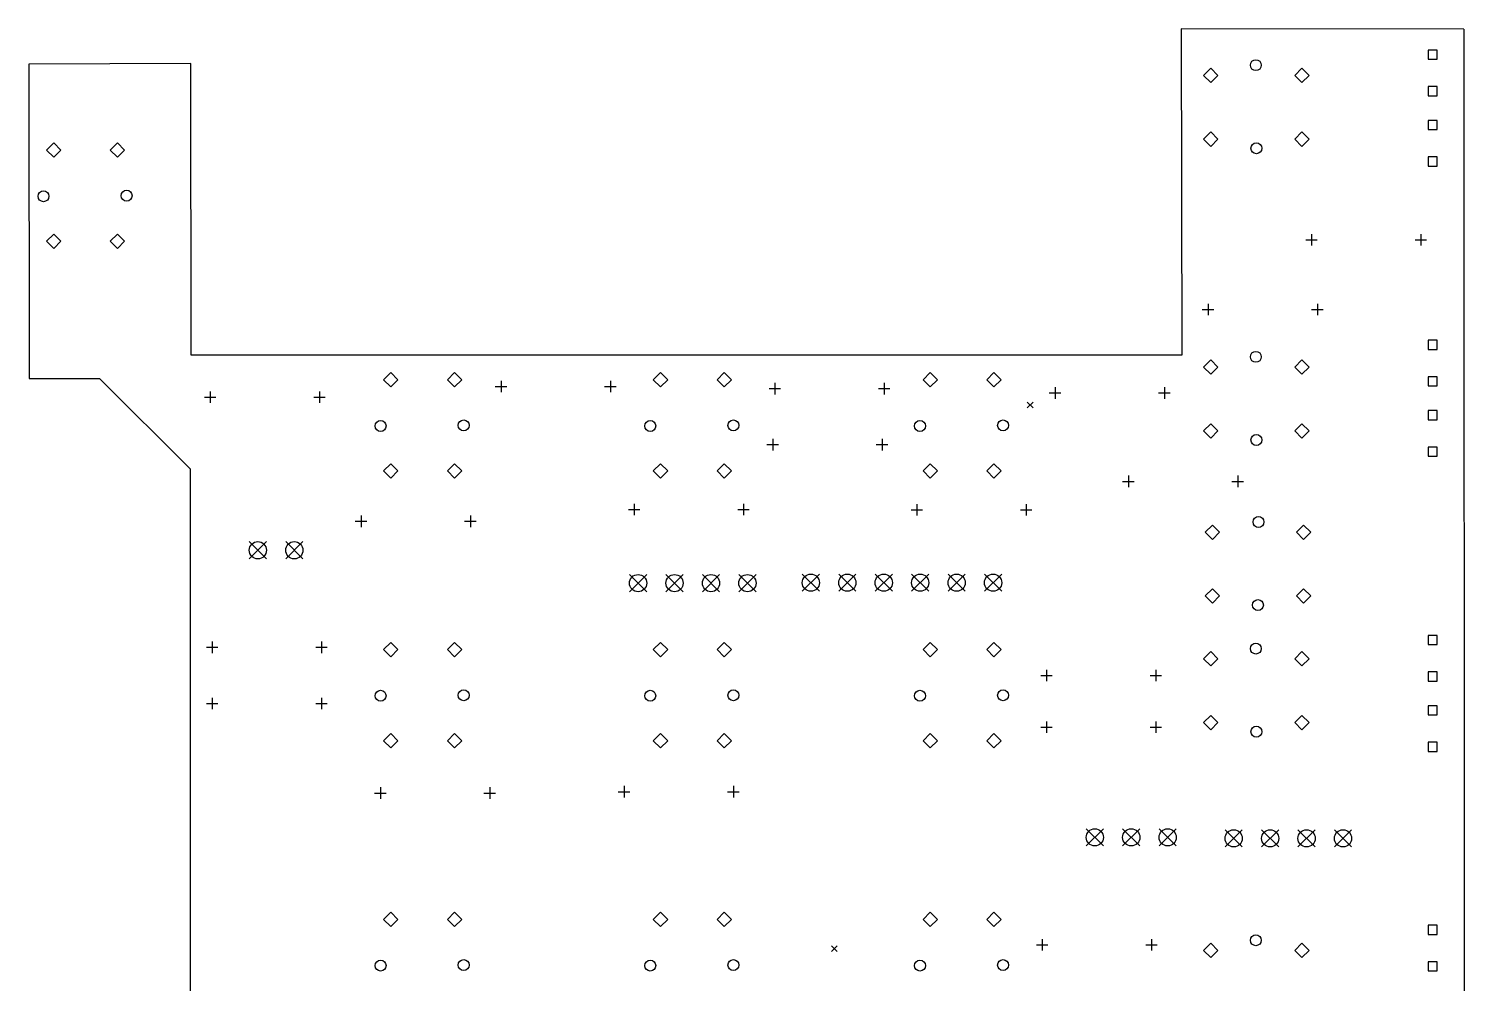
# Model space of a CAD drawing. Extents: x 67 to 169, y -180 to -48.
# Drawn here: x 68.7 to 168.7, y -114.6 to -48.1 of the extents above; entities that cross this region are included whole.
import ezdxf

# ---------------------------------------------------------------- set-up
doc = ezdxf.new("R2010")
doc.units = 0
doc.layers.add('BLACK', color=7, linetype='CONTINUOUS')

msp = doc.modelspace()

# ---------------------------------------------------------------- linework, layer by layer
at = {"layer": 'BLACK', "linetype": 'CONTINUOUS'}
for p, q in [((148.97, -48.06), (149.01, -70.81)), ((168.67, -48.1), (148.97, -48.06)), ((168.67, -48.1), (168.7, -148.2)), ((166.818, -49.5518), (166.182, -49.5518)), ((166.182, -49.5518), (166.182, -50.1882)), ((166.818, -50.1882), (166.818, -49.5518)), ((79.94, -50.49), (68.65, -50.53)), ((68.65, -50.53), (68.68, -72.43)), ((79.98, -70.8), (79.94, -50.49)), ((151.035, -50.808), (150.535, -51.308)), ((151.535, -51.308), (151.035, -50.808)), ((157.385, -50.808), (156.885, -51.308)), ((157.885, -51.308), (157.385, -50.808)), ((166.182, -50.1882), (166.818, -50.1882)), ((150.535, -51.308), (151.035, -51.808)), ((151.035, -51.808), (151.535, -51.308)), ((156.885, -51.308), (157.385, -51.808)), ((157.385, -51.808), (157.885, -51.308)), ((166.818, -52.0918), (166.182, -52.0918)), ((166.182, -52.0918), (166.182, -52.7282)), ((166.182, -52.7282), (166.818, -52.7282)), ((166.818, -52.7282), (166.818, -52.0918)), ((166.818, -54.4518), (166.182, -54.4518)), ((166.182, -54.4518), (166.182, -55.0882)), ((166.818, -55.0882), (166.818, -54.4518)), ((70.39, -56.015), (69.89, -56.515)), ((70.89, -56.515), (70.39, -56.015)), ((74.835, -56.015), (74.335, -56.515)), ((75.335, -56.515), (74.835, -56.015)), ((151.035, -55.253), (150.535, -55.753)), ((150.535, -55.753), (151.035, -56.253)), ((151.535, -55.753), (151.035, -55.253)), ((151.035, -56.253), (151.535, -55.753)), ((157.385, -55.253), (156.885, -55.753)), ((156.885, -55.753), (157.385, -56.253)), ((157.885, -55.753), (157.385, -55.253)), ((157.385, -56.253), (157.885, -55.753)), ((166.182, -55.0882), (166.818, -55.0882)), ((69.89, -56.515), (70.39, -57.015)), ((70.39, -57.015), (70.89, -56.515)), ((74.335, -56.515), (74.835, -57.015)), ((74.835, -57.015), (75.335, -56.515)), ((166.818, -56.9918), (166.182, -56.9918)), ((166.182, -56.9918), (166.182, -57.6282)), ((166.818, -57.6282), (166.818, -56.9918)), ((166.182, -57.6282), (166.818, -57.6282)), ((70.39, -62.365), (69.89, -62.865)), ((69.89, -62.865), (70.39, -63.365)), ((70.89, -62.865), (70.39, -62.365)), ((70.39, -63.365), (70.89, -62.865)), ((74.835, -62.365), (74.335, -62.865)), ((74.335, -62.865), (74.835, -63.365)), ((75.335, -62.865), (74.835, -62.365)), ((74.835, -63.365), (75.335, -62.865)), ((157.65, -62.76), (158.45, -62.76)), ((158.05, -62.36), (158.05, -63.16)), ((165.27, -62.76), (166.07, -62.76)), ((165.67, -62.36), (165.67, -63.16)), ((150.44, -67.62), (151.24, -67.62)), ((150.84, -67.22), (150.84, -68.02)), ((158.06, -67.62), (158.86, -67.62)), ((158.46, -67.22), (158.46, -68.02)), ((166.808, -69.7618), (166.172, -69.7618)), ((166.172, -69.7618), (166.172, -70.3982)), ((166.808, -70.3982), (166.808, -69.7618)), ((149.01, -70.81), (79.98, -70.8)), ((166.172, -70.3982), (166.808, -70.3982)), ((93.885, -72.017), (93.385, -72.517)), ((94.385, -72.517), (93.885, -72.017)), ((98.33, -72.017), (97.83, -72.517)), ((98.83, -72.517), (98.33, -72.017)), ((112.681, -72.017), (112.181, -72.517)), ((113.181, -72.517), (112.681, -72.017)), ((117.126, -72.017), (116.626, -72.517)), ((117.626, -72.517), (117.126, -72.017)), ((131.477, -72.017), (130.977, -72.517)), ((131.977, -72.517), (131.477, -72.017)), ((135.922, -72.017), (135.422, -72.517)), ((136.422, -72.517), (135.922, -72.017)), ((151.035, -71.128), (150.535, -71.628)), ((150.535, -71.628), (151.035, -72.128)), ((151.535, -71.628), (151.035, -71.128)), ((151.035, -72.128), (151.535, -71.628)), ((157.385, -71.128), (156.885, -71.628)), ((156.885, -71.628), (157.385, -72.128)), ((157.885, -71.628), (157.385, -71.128)), ((157.385, -72.128), (157.885, -71.628)), ((68.68, -72.43), (73.59, -72.43)), ((73.59, -72.43), (79.93, -78.73)), ((93.385, -72.517), (93.885, -73.017)), ((93.885, -73.017), (94.385, -72.517)), ((97.83, -72.517), (98.33, -73.017)), ((98.33, -73.017), (98.83, -72.517)), ((101.17, -72.98), (101.97, -72.98)), ((101.57, -72.58), (101.57, -73.38)), ((108.79, -72.98), (109.59, -72.98)), ((109.19, -72.58), (109.19, -73.38)), ((112.181, -72.517), (112.681, -73.017)), ((112.681, -73.017), (113.181, -72.517)), ((116.626, -72.517), (117.126, -73.017)), ((117.126, -73.017), (117.626, -72.517)), ((120.65, -72.73), (120.65, -73.53)), ((128.27, -72.73), (128.27, -73.53)), ((130.977, -72.517), (131.477, -73.017)), ((131.477, -73.017), (131.977, -72.517)), ((135.422, -72.517), (135.922, -73.017)), ((135.922, -73.017), (136.422, -72.517)), ((140.18, -73.03), (140.18, -73.83)), ((147.8, -73.03), (147.8, -73.83)), ((166.808, -72.3018), (166.172, -72.3018)), ((166.172, -72.3018), (166.172, -72.9382)), ((166.172, -72.9382), (166.808, -72.9382)), ((166.808, -72.9382), (166.808, -72.3018)), ((80.89, -73.73), (81.69, -73.73)), ((81.29, -73.33), (81.29, -74.13)), ((88.51, -73.73), (89.31, -73.73)), ((88.91, -73.33), (88.91, -74.13)), ((120.25, -73.13), (121.05, -73.13)), ((127.87, -73.13), (128.67, -73.13)), ((139.78, -73.43), (140.58, -73.43)), ((147.4, -73.43), (148.2, -73.43)), ((138.244, -74.0758), (138.644, -74.4758)), ((138.644, -74.0758), (138.244, -74.4758)), ((166.818, -74.6618), (166.182, -74.6618)), ((166.182, -74.6618), (166.182, -75.2982)), ((166.818, -75.2982), (166.818, -74.6618)), ((151.035, -75.573), (150.535, -76.073)), ((151.535, -76.073), (151.035, -75.573)), ((157.385, -75.573), (156.885, -76.073)), ((157.885, -76.073), (157.385, -75.573)), ((166.182, -75.2982), (166.818, -75.2982)), ((120.1, -77.03), (120.9, -77.03)), ((120.5, -76.63), (120.5, -77.43)), ((127.72, -77.03), (128.52, -77.03)), ((128.12, -76.63), (128.12, -77.43)), ((150.535, -76.073), (151.035, -76.573)), ((151.035, -76.573), (151.535, -76.073)), ((156.885, -76.073), (157.385, -76.573)), ((157.385, -76.573), (157.885, -76.073)), ((166.818, -77.2018), (166.182, -77.2018)), ((166.182, -77.2018), (166.182, -77.8382)), ((166.182, -77.8382), (166.818, -77.8382)), ((166.818, -77.8382), (166.818, -77.2018)), ((79.93, -148.13), (79.93, -78.73)), ((93.885, -78.367), (93.385, -78.867)), ((93.385, -78.867), (93.885, -79.367)), ((94.385, -78.867), (93.885, -78.367)), ((93.885, -79.367), (94.385, -78.867)), ((98.33, -78.367), (97.83, -78.867)), ((97.83, -78.867), (98.33, -79.367)), ((98.83, -78.867), (98.33, -78.367)), ((98.33, -79.367), (98.83, -78.867)), ((112.681, -78.367), (112.181, -78.867)), ((112.181, -78.867), (112.681, -79.367)), ((113.181, -78.867), (112.681, -78.367)), ((112.681, -79.367), (113.181, -78.867)), ((117.126, -78.367), (116.626, -78.867)), ((116.626, -78.867), (117.126, -79.367)), ((117.626, -78.867), (117.126, -78.367)), ((117.126, -79.367), (117.626, -78.867)), ((131.477, -78.367), (130.977, -78.867)), ((130.977, -78.867), (131.477, -79.367)), ((131.977, -78.867), (131.477, -78.367)), ((131.477, -79.367), (131.977, -78.867)), ((135.922, -78.367), (135.422, -78.867)), ((135.422, -78.867), (135.922, -79.367)), ((136.422, -78.867), (135.922, -78.367)), ((135.922, -79.367), (136.422, -78.867)), ((144.89, -79.59), (145.69, -79.59)), ((145.29, -79.19), (145.29, -79.99)), ((152.51, -79.59), (153.31, -79.59)), ((152.91, -79.19), (152.91, -79.99)), ((91.81, -81.97), (91.81, -82.77)), ((99.43, -81.97), (99.43, -82.77)), ((110.45, -81.55), (111.25, -81.55)), ((110.85, -81.15), (110.85, -81.95)), ((118.07, -81.55), (118.87, -81.55)), ((118.47, -81.15), (118.47, -81.95)), ((130.14, -81.58), (130.94, -81.58)), ((130.54, -81.18), (130.54, -81.98)), ((137.76, -81.58), (138.56, -81.58)), ((138.16, -81.18), (138.16, -81.98)), ((91.41, -82.37), (92.21, -82.37)), ((99.03, -82.37), (99.83, -82.37)), ((151.145, -82.631), (150.645, -83.131)), ((151.645, -83.131), (151.145, -82.631)), ((157.495, -82.631), (156.995, -83.131)), ((157.995, -83.131), (157.495, -82.631)), ((84.02, -83.79), (85.22, -84.99)), ((85.22, -83.79), (84.02, -84.99)), ((86.56, -83.79), (87.76, -84.99)), ((87.76, -83.79), (86.56, -84.99)), ((150.645, -83.131), (151.145, -83.631)), ((151.145, -83.631), (151.645, -83.131)), ((156.995, -83.131), (157.495, -83.631)), ((157.495, -83.631), (157.995, -83.131)), ((110.52, -86.08), (111.72, -87.28)), ((111.72, -86.08), (110.52, -87.28)), ((113.06, -86.08), (114.26, -87.28)), ((114.26, -86.08), (113.06, -87.28)), ((115.6, -86.08), (116.8, -87.28)), ((116.8, -86.08), (115.6, -87.28)), ((118.14, -86.08), (119.34, -87.28)), ((119.34, -86.08), (118.14, -87.28)), ((122.56, -86.05), (123.76, -87.25)), ((123.76, -86.05), (122.56, -87.25)), ((125.1, -86.05), (126.3, -87.25)), ((126.3, -86.05), (125.1, -87.25)), ((127.64, -86.05), (128.84, -87.25)), ((128.84, -86.05), (127.64, -87.25)), ((130.18, -86.05), (131.38, -87.25)), ((131.38, -86.05), (130.18, -87.25)), ((132.72, -86.05), (133.92, -87.25)), ((133.92, -86.05), (132.72, -87.25)), ((135.26, -86.05), (136.46, -87.25)), ((136.46, -86.05), (135.26, -87.25)), ((151.145, -87.076), (150.645, -87.576)), ((150.645, -87.576), (151.145, -88.076)), ((151.645, -87.576), (151.145, -87.076)), ((151.145, -88.076), (151.645, -87.576)), ((157.495, -87.076), (156.995, -87.576)), ((156.995, -87.576), (157.495, -88.076)), ((157.995, -87.576), (157.495, -87.076)), ((157.495, -88.076), (157.995, -87.576)), ((81.44, -90.75), (81.44, -91.55)), ((89.06, -90.75), (89.06, -91.55)), ((93.885, -90.813), (93.385, -91.313)), ((94.385, -91.313), (93.885, -90.813)), ((98.33, -90.813), (97.83, -91.313)), ((98.83, -91.313), (98.33, -90.813)), ((112.681, -90.813), (112.181, -91.313)), ((113.181, -91.313), (112.681, -90.813)), ((117.126, -90.813), (116.626, -91.313)), ((117.626, -91.313), (117.126, -90.813)), ((131.477, -90.813), (130.977, -91.313)), ((131.977, -91.313), (131.477, -90.813)), ((135.922, -90.813), (135.422, -91.313)), ((136.422, -91.313), (135.922, -90.813)), ((166.818, -90.3218), (166.182, -90.3218)), ((166.182, -90.3218), (166.182, -90.9582)), ((166.182, -90.9582), (166.818, -90.9582)), ((166.818, -90.9582), (166.818, -90.3218)), ((81.04, -91.15), (81.84, -91.15)), ((88.66, -91.15), (89.46, -91.15)), ((93.385, -91.313), (93.885, -91.813)), ((93.885, -91.813), (94.385, -91.313)), ((97.83, -91.313), (98.33, -91.813)), ((98.33, -91.813), (98.83, -91.313)), ((112.181, -91.313), (112.681, -91.813)), ((112.681, -91.813), (113.181, -91.313)), ((116.626, -91.313), (117.126, -91.813)), ((117.126, -91.813), (117.626, -91.313)), ((130.977, -91.313), (131.477, -91.813)), ((131.477, -91.813), (131.977, -91.313)), ((135.422, -91.313), (135.922, -91.813)), ((135.922, -91.813), (136.422, -91.313)), ((151.035, -91.448), (150.535, -91.948)), ((150.535, -91.948), (151.035, -92.448)), ((151.535, -91.948), (151.035, -91.448)), ((151.035, -92.448), (151.535, -91.948)), ((157.385, -91.448), (156.885, -91.948)), ((156.885, -91.948), (157.385, -92.448)), ((157.885, -91.948), (157.385, -91.448)), ((157.385, -92.448), (157.885, -91.948)), ((139.58, -92.71), (139.58, -93.51)), ((147.2, -92.71), (147.2, -93.51)), ((166.818, -92.8618), (166.182, -92.8618)), ((166.182, -92.8618), (166.182, -93.4982)), ((166.818, -93.4982), (166.818, -92.8618)), ((139.18, -93.11), (139.98, -93.11)), ((146.8, -93.11), (147.6, -93.11)), ((166.182, -93.4982), (166.818, -93.4982)), ((81.44, -94.66), (81.44, -95.46)), ((89.06, -94.66), (89.06, -95.46)), ((81.04, -95.06), (81.84, -95.06)), ((88.66, -95.06), (89.46, -95.06)), ((151.035, -95.893), (150.535, -96.393)), ((151.535, -96.393), (151.035, -95.893)), ((157.385, -95.893), (156.885, -96.393)), ((157.885, -96.393), (157.385, -95.893)), ((166.818, -95.2218), (166.182, -95.2218)), ((166.182, -95.2218), (166.182, -95.8582)), ((166.182, -95.8582), (166.818, -95.8582)), ((166.818, -95.8582), (166.818, -95.2218)), ((139.18, -96.71), (139.98, -96.71)), ((139.58, -96.31), (139.58, -97.11)), ((146.8, -96.71), (147.6, -96.71)), ((147.2, -96.31), (147.2, -97.11)), ((150.535, -96.393), (151.035, -96.893)), ((151.035, -96.893), (151.535, -96.393)), ((156.885, -96.393), (157.385, -96.893)), ((157.385, -96.893), (157.885, -96.393)), ((93.885, -97.163), (93.385, -97.663)), ((93.385, -97.663), (93.885, -98.163)), ((94.385, -97.663), (93.885, -97.163)), ((93.885, -98.163), (94.385, -97.663)), ((98.33, -97.163), (97.83, -97.663)), ((97.83, -97.663), (98.33, -98.163)), ((98.83, -97.663), (98.33, -97.163)), ((98.33, -98.163), (98.83, -97.663)), ((112.681, -97.163), (112.181, -97.663)), ((112.181, -97.663), (112.681, -98.163)), ((113.181, -97.663), (112.681, -97.163)), ((112.681, -98.163), (113.181, -97.663)), ((117.126, -97.163), (116.626, -97.663)), ((116.626, -97.663), (117.126, -98.163)), ((117.626, -97.663), (117.126, -97.163)), ((117.126, -98.163), (117.626, -97.663)), ((131.477, -97.163), (130.977, -97.663)), ((130.977, -97.663), (131.477, -98.163)), ((131.977, -97.663), (131.477, -97.163)), ((131.477, -98.163), (131.977, -97.663)), ((135.922, -97.163), (135.422, -97.663)), ((135.422, -97.663), (135.922, -98.163)), ((136.422, -97.663), (135.922, -97.163)), ((135.922, -98.163), (136.422, -97.663)), ((166.818, -97.7618), (166.182, -97.7618)), ((166.182, -97.7618), (166.182, -98.3982)), ((166.818, -98.3982), (166.818, -97.7618)), ((166.182, -98.3982), (166.818, -98.3982)), ((93.16, -100.9), (93.16, -101.7)), ((100.78, -100.9), (100.78, -101.7)), ((110.14, -100.81), (110.14, -101.61)), ((117.76, -100.81), (117.76, -101.61)), ((92.76, -101.3), (93.56, -101.3)), ((100.38, -101.3), (101.18, -101.3)), ((109.74, -101.21), (110.54, -101.21)), ((117.36, -101.21), (118.16, -101.21)), ((142.35, -103.79), (143.55, -104.99)), ((143.55, -103.79), (142.35, -104.99)), ((144.89, -103.79), (146.09, -104.99)), ((146.09, -103.79), (144.89, -104.99)), ((147.43, -103.79), (148.63, -104.99)), ((148.63, -103.79), (147.43, -104.99)), ((152.03, -103.86), (153.23, -105.06)), ((153.23, -103.86), (152.03, -105.06)), ((154.57, -103.86), (155.77, -105.06)), ((155.77, -103.86), (154.57, -105.06)), ((157.11, -103.86), (158.31, -105.06)), ((158.31, -103.86), (157.11, -105.06)), ((159.65, -103.86), (160.85, -105.06)), ((160.85, -103.86), (159.65, -105.06)), ((93.885, -109.609), (93.385, -110.109)), ((94.385, -110.109), (93.885, -109.609)), ((98.33, -109.609), (97.83, -110.109)), ((98.83, -110.109), (98.33, -109.609)), ((112.681, -109.609), (112.181, -110.109)), ((113.181, -110.109), (112.681, -109.609)), ((117.126, -109.609), (116.626, -110.109)), ((117.626, -110.109), (117.126, -109.609)), ((131.477, -109.609), (130.977, -110.109)), ((131.977, -110.109), (131.477, -109.609)), ((135.922, -109.609), (135.422, -110.109)), ((136.422, -110.109), (135.922, -109.609)), ((93.385, -110.109), (93.885, -110.609)), ((93.885, -110.609), (94.385, -110.109)), ((97.83, -110.109), (98.33, -110.609)), ((98.33, -110.609), (98.83, -110.109)), ((112.181, -110.109), (112.681, -110.609)), ((112.681, -110.609), (113.181, -110.109)), ((116.626, -110.109), (117.126, -110.609)), ((117.126, -110.609), (117.626, -110.109)), ((130.977, -110.109), (131.477, -110.609)), ((131.477, -110.609), (131.977, -110.109)), ((135.422, -110.109), (135.922, -110.609)), ((135.922, -110.609), (136.422, -110.109)), ((166.818, -110.512), (166.182, -110.512)), ((166.182, -110.512), (166.182, -111.148)), ((166.818, -111.148), (166.818, -110.512)), ((124.59, -111.948), (124.99, -112.348)), ((124.99, -111.948), (124.59, -112.348)), ((138.88, -111.88), (139.68, -111.88)), ((139.28, -111.48), (139.28, -112.28)), ((146.5, -111.88), (147.3, -111.88)), ((146.9, -111.48), (146.9, -112.28)), ((151.035, -111.768), (150.535, -112.268)), ((151.535, -112.268), (151.035, -111.768)), ((157.385, -111.768), (156.885, -112.268)), ((157.885, -112.268), (157.385, -111.768)), ((166.182, -111.148), (166.818, -111.148)), ((150.535, -112.268), (151.035, -112.768)), ((151.035, -112.768), (151.535, -112.268)), ((156.885, -112.268), (157.385, -112.768)), ((157.385, -112.768), (157.885, -112.268)), ((166.818, -113.052), (166.182, -113.052)), ((166.182, -113.052), (166.182, -113.688)), ((166.818, -113.688), (166.818, -113.052)), ((166.182, -113.688), (166.818, -113.688))]:
    msp.add_line(p, q, dxfattribs=at)
at = {"layer": 'BLACK'}
for centre, radius in [((154.17, -50.597), 0.381), ((154.21, -56.388), 0.381), ((69.679, -59.73), 0.381), ((75.47, -59.69), 0.381), ((154.17, -70.917), 0.381), ((93.174, -75.732), 0.381), ((98.965, -75.692), 0.381), ((111.97, -75.732), 0.381), ((117.761, -75.692), 0.381), ((130.766, -75.732), 0.381), ((136.557, -75.692), 0.381), ((154.21, -76.708), 0.381), ((154.36, -82.42), 0.381), ((84.62, -84.39), 0.6), ((87.16, -84.39), 0.6), ((111.12, -86.68), 0.6), ((113.66, -86.68), 0.6), ((116.2, -86.68), 0.6), ((118.74, -86.68), 0.6), ((123.16, -86.65), 0.6), ((125.7, -86.65), 0.6), ((128.24, -86.65), 0.6), ((130.78, -86.65), 0.6), ((133.32, -86.65), 0.6), ((135.86, -86.65), 0.6), ((154.32, -88.211), 0.381), ((154.17, -91.237), 0.381), ((93.174, -94.528), 0.381), ((98.965, -94.488), 0.381), ((111.97, -94.528), 0.381), ((117.761, -94.488), 0.381), ((130.766, -94.528), 0.381), ((136.557, -94.488), 0.381), ((154.21, -97.028), 0.381), ((142.95, -104.39), 0.6), ((145.49, -104.39), 0.6), ((148.03, -104.39), 0.6), ((152.63, -104.46), 0.6), ((155.17, -104.46), 0.6), ((157.71, -104.46), 0.6), ((160.25, -104.46), 0.6), ((154.17, -111.557), 0.381), ((93.174, -113.324), 0.381), ((98.965, -113.284), 0.381), ((111.97, -113.324), 0.381), ((117.761, -113.284), 0.381), ((130.766, -113.324), 0.381), ((136.557, -113.284), 0.381)]:
    msp.add_circle(centre, radius, dxfattribs=at)

doc.saveas('drawing.dxf')
